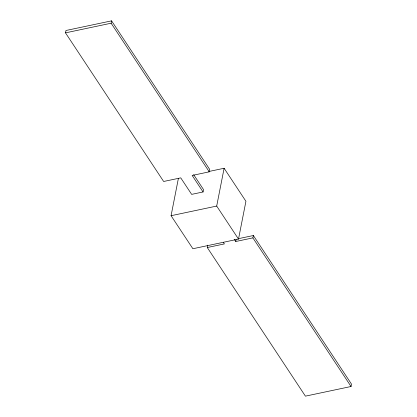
<?xml version="1.0" encoding="UTF-8"?>
<svg xmlns="http://www.w3.org/2000/svg" width="417" height="417" viewBox="0 0 417 417"><rect width="100%" height="100%" fill="white"/><g stroke="black" fill="none" stroke-linecap="round" stroke-linejoin="round"><path stroke-width="0.63" d="M65.495 32.86L65.959 30.498L111.584 20.85L209.73 169.469L209.266 171.83L192.159 175.448L203.063 191.961L191.658 194.374L180.754 177.861L163.646 181.478L65.495 32.86L111.12 23.211L111.584 20.85M208.907 171.481L224.111 168.265L245.926 201.291L238.508 239.087L192.889 248.735L171.074 215.709L178.367 178.544M203.063 191.961L203.527 189.599L193.681 174.687M238.149 238.738L253.354 235.522L351.505 384.14L351.041 386.502L305.416 396.15L207.27 247.531L207.734 245.17M238.508 239.087L216.699 206.061L224.111 168.265M253.354 235.522L252.89 237.883L235.782 241.5L236.131 239.728M171.074 215.709L216.699 206.061M207.27 247.531L224.377 243.914L223.319 242.313M111.12 23.211L209.266 171.83M252.89 237.883L351.041 386.502M234.375 239.368L235.782 241.5"/></g></svg>
